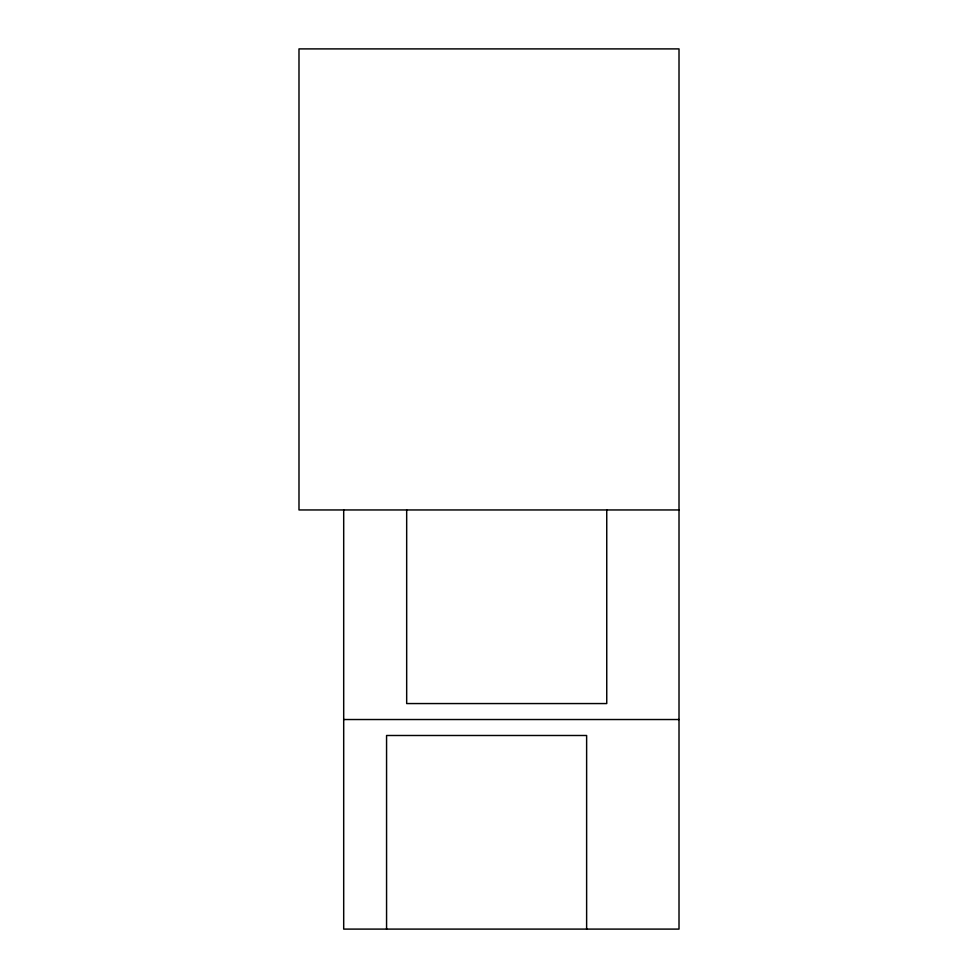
<?xml version="1.0" encoding="UTF-8"?>
<svg xmlns="http://www.w3.org/2000/svg" width="978" height="978" viewBox="0 0 978 978"><rect width="100%" height="100%" fill="white"/><g stroke="black" fill="none" stroke-linecap="round" stroke-linejoin="round"><path stroke-width="1.47" d="M679.013 509.954L298.987 509.954L298.987 48.9L679.013 48.9L679.013 929.1L343.694 929.1L343.694 509.954M343.694 719.527L679.013 719.527M606.751 509.954L606.751 703.561L406.677 703.561L406.677 509.954M586.629 929.1L586.629 735.493L386.567 735.493L386.567 929.1"/></g></svg>
